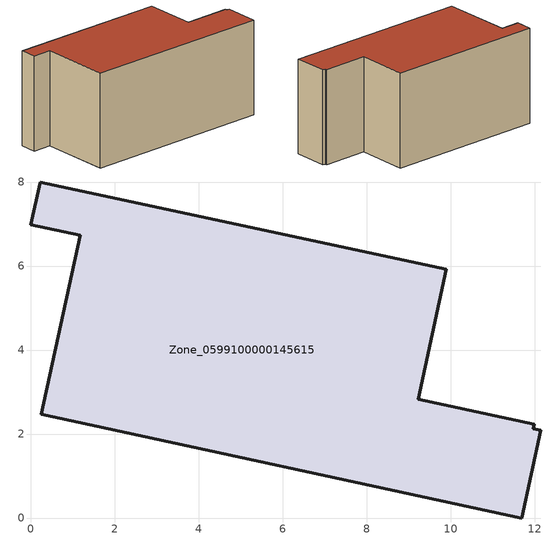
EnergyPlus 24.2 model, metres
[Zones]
Zone_0599100000145615
 floor ground (C_G): 0.25,2.47 1.17,6.73 0,6.98 0.22,8 9.89,5.92 9.22,2.83 11.98,2.24 11.96,2.13 12.13,2.09 11.69,0 z0
 wall outside (C_F): 1.17,6.73 0.25,2.47 11.69,0 12.13,2.09 11.96,2.13 11.98,2.24 9.22,2.83 9.89,5.92 0.22,8 0,6.98 1.17,6.73 z0:5.88
 roof outside (C_R): 11.98,2.24 9.22,2.83 9.89,5.92 0.22,8 0,6.98 1.17,6.73 0.25,2.47 11.69,0 12.13,2.09 11.96,2.13 z5.88
[BUILDING]
Pand.0599100000145615: North Axis=0; Terrain=City; Loads Convergence Tolerance Value=0.04; Temperature Convergence Tolerance Value=0.4; Solar Distribution=FullExterior; Maximum Number of Warmup Days=25; Minimum Number of Warmup Days=1
[Site:Location]
Rotterdam.The.Hague.AP_ZH_NLD Design_Conditions: Latitude=51.96; Longitude=4.45; Time Zone=1; Elevation=-4.5
[SITE:GROUNDTEMPERATURE:BUILDINGSURFACE]
18, 18, 18, 18, 18, 18, 18, 18, 18, 18, 18, 18
[MATERIAL] Thermal Absorptance=0.9; Solar Absorptance=0.7; Visible Absorptance=0.7
Name | Roughness | Thickness | Conductivity | Density | Specific Heat
G.TI.1975-1991 | MediumSmooth | 0.15 | 0.288461 | 540 | 1210
F.TI.1975-1991 | Rough | 0.3 | 0.230769 | 1920 | 840
R.TI.1975-1991 | MediumRough | 0.2 | 0.153846 | 1500 | 1000
[CONSTRUCTION]
C_G: G.TI.1975-1991
C_F: F.TI.1975-1991
C_R: R.TI.1975-1991
[ZONE]
Zone_0599100000145615: Type=1; Multiplier=1; Ceiling Height=Autocalculate; Volume=Autocalculate; Floor Area=autocalculate; Part of Total Floor Area=Yes
[ZONEINFILTRATION:DESIGNFLOWRATE]
Infil_Zone_0599100000145615: Zone or ZoneList or Space or SpaceList=Zone_0599100000145615; Schedule=AlwaysOn; Design Flow Rate Calculation Method=Flow/Area; Flow Rate per Floor Area=0.003; Constant Term Coefficient=1; Temperature Term Coefficient=0; Velocity Term Coefficient=0; Velocity Squared Term Coefficient=0
[HVACTEMPLATE:ZONE:IDEALLOADSAIRSYSTEM]
Zone_0599100000145615: Maximum Heating Supply Air Temperature=50; Minimum Cooling Supply Air Temperature=13; Maximum Heating Supply Air Humidity Ratio=0.0156; Minimum Cooling Supply Air Humidity Ratio=0.0077; Heating Limit=NoLimit; Cooling Limit=NoLimit; Dehumidification Control Type=ConstantSensibleHeatRatio; Cooling Sensible Heat Ratio=0.7; Dehumidification Setpoint=60; Humidification Control Type=None; Humidification Setpoint=30; Outdoor Air Method=None; Outdoor Air Flow Rate per Person=0.00944; Outdoor Air Flow Rate per Zone Floor Area=0; Outdoor Air Flow Rate per Zone=0; Demand Controlled Ventilation Type=None; Outdoor Air Economizer Type=NoEconomizer; Heat Recovery Type=None; Sensible Heat Recovery Effectiveness=0.7; Latent Heat Recovery Effectiveness=0.65
[ZONECONTROL:THERMOSTAT]
ThermostatControl_Zone_0599100000145615: Zone or ZoneList=Zone_0599100000145615; Control Type Schedule=DualSetpointControlType; Control 1=Thermostat_Zone_0599100000145615; Temperature Difference Between Cutout And Setpoint=0
[THERMOSTATSETPOINT:DUALSETPOINT]
Thermostat_Zone_0599100000145615: Heating Setpoint Temperature Schedule=HeatingSetpoint_Zone_0599100000145615; Cooling Setpoint Temperature Schedule=CoolingSetpoint_Zone_0599100000145615
[SCHEDULE:COMPACT]
HeatingSetpoint_Zone_0599100000145615: Through: 12/31, For: AllDays, Until: 24:00, 21
CoolingSetpoint_Zone_0599100000145615: Through: 12/31, For: AllDays, Until: 24:00, 24
DualSetpointControlType: Through: 12/31, For: AllDays, Until: 24:00, 4
AlwaysOn: Through: 12/31, For: AllDays, Until: 24:00, 1
